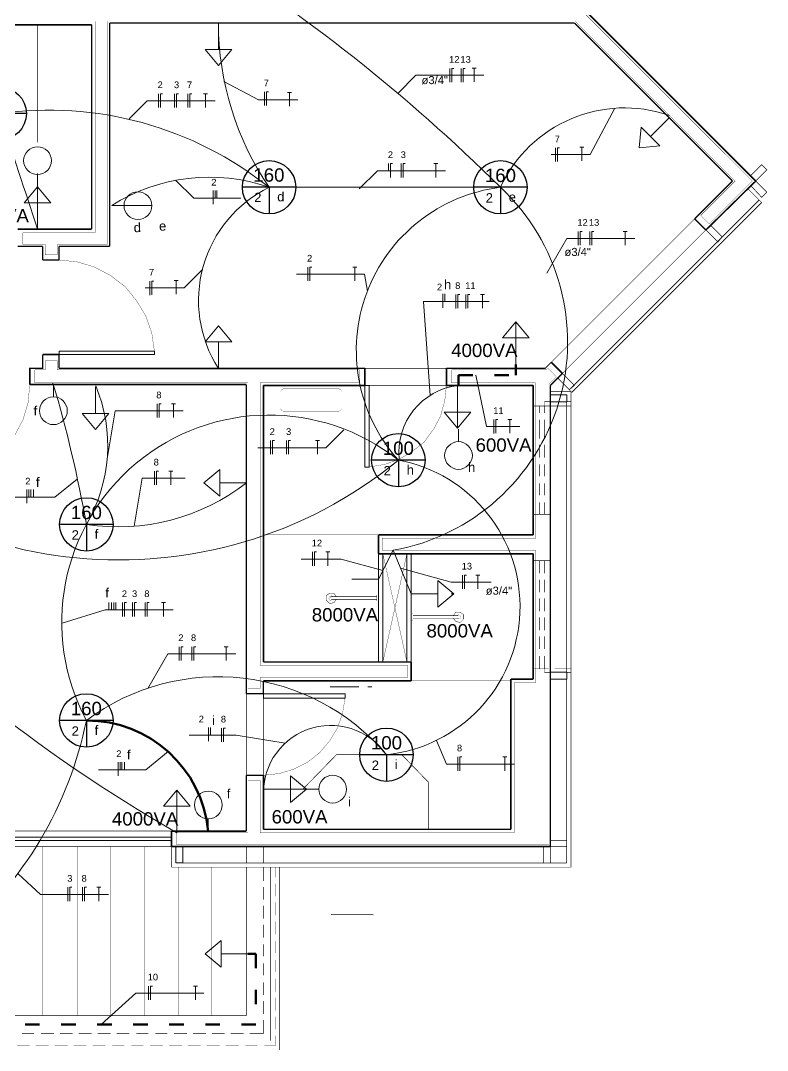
# Model space of a CAD drawing. Header units: millimetres. Extents: x 2082 to 2109.3, y 1288.2 to 1299.8.
# Drawn here: x 2091.31 to 2096.91, y 1288.21 to 1295.93 of the extents above; entities that cross this region are included whole.
import ezdxf

# ---------------------------------------------------------------- set-up
doc = ezdxf.new("R2010")
doc.units = ezdxf.units.MM
doc.header["$LTSCALE"] = 0.009
doc.linetypes.add('atContinuous2', pattern=[0])
doc.linetypes.add('Parede', pattern=[30, 12, -18])
doc.layers.get('0').update_dxf_attribs({"color": 255, "lineweight": 5})
for name, color, linetype, lineweight in [('Circuitos', 30, 'Continuous', 5), ('Dados', 2, 'Continuous', 30), ('Dutos_Parede', 130, 'Parede', 5), ('Dutos_Teto', 150, 'Continuous', 5), ('Iluminação', 3, 'Continuous', 30), ('Tomadas', 10, 'Continuous', 5)]:
    doc.layers.add(name, color=color, linetype=linetype, lineweight=lineweight)
doc.layers.add('Legenda', color=253, linetype='Continuous')
doc.styles.get("Standard").update_dxf_attribs({"font": 'Arial'})

msp = doc.modelspace()

# ---------------------------------------------------------------- linework, layer by layer
at = {"color": 0, "linetype": 'atContinuous2'}
for p, q in [((2091.600281, 1293.4563), (2091.600281, 1293.430546)), ((2091.600281, 1293.4563), (2092.314979, 1293.4563)), ((2091.600281, 1293.4563), (2091.600281, 1293.430546)), ((2091.600281, 1293.4563), (2092.314979, 1293.4563)), ((2092.314979, 1293.430546), (2091.600281, 1293.430546)), ((2092.314979, 1293.430546), (2091.600281, 1293.430546)), ((2092.314979, 1293.430546), (2092.314979, 1293.4563)), ((2092.314979, 1293.430546), (2092.314979, 1293.4563)), ((2093.892465, 1293.198752), (2093.892465, 1292.587073)), ((2093.892465, 1293.198752), (2093.924659, 1293.198752)), ((2093.924659, 1292.587073), (2093.924659, 1293.198752)), ((2095.283228, 1293.127926), (2095.283228, 1293.076416)), ((2095.283228, 1293.127926), (2095.405564, 1293.127926)), ((2095.405564, 1293.076416), (2095.405564, 1293.127926)), ((2095.405564, 1293.076416), (2095.283228, 1293.076416)), ((2093.924659, 1292.587073), (2093.892465, 1292.587073)), ((2095.283228, 1291.048219), (2095.283228, 1290.996709)), ((2095.283228, 1291.048219), (2095.405564, 1291.048219)), ((2095.405564, 1290.996709), (2095.405564, 1291.048219)), ((2095.405564, 1290.996709), (2095.283228, 1290.996709)), ((2093.132696, 1290.887251), (2093.132696, 1290.855058)), ((2093.132696, 1290.887251), (2093.744374, 1290.887251)), ((2093.132696, 1290.887251), (2093.132696, 1290.855058)), ((2093.132696, 1290.887251), (2093.744374, 1290.887251)), ((2093.744374, 1290.855058), (2093.132696, 1290.855058)), ((2093.744374, 1290.855058), (2093.132696, 1290.855058)), ((2093.744374, 1290.855058), (2093.744374, 1290.887251)), ((2093.744374, 1290.855058), (2093.744374, 1290.887251)), ((2092.475947, 1289.741159), (2092.475947, 1289.618823)), ((2092.475947, 1289.741159), (2092.527456, 1289.741159)), ((2092.527456, 1289.618823), (2092.527456, 1289.741159)), ((2092.527456, 1289.618823), (2092.475947, 1289.618823))]:
    msp.add_line(p, q, dxfattribs=at)
at = {"color": 28}
for p, q in [((2093.848077, 1290.939609), (2093.633661, 1290.939609)), ((2093.916134, 1290.938413), (2093.944798, 1290.938413)), ((2093.955527, 1289.230257), (2093.640124, 1289.231453))]:
    msp.add_line(p, q, dxfattribs=at)
at = {"color": 0, "flags": 128}
for points, const_width in [([(2096.822083, 1294.731167), (2095.308983, 1296.244266)], 0.011364), ([(2096.796328, 1294.731167), (2095.42488, 1296.102614)], 0.002273), ([(2090.550769, 1295.928769), (2091.870707, 1295.928769)], 0.002273), ([(2090.576524, 1295.903014), (2091.844952, 1295.903014)], 0.011364), ([(2091.439313, 1295.020909), (2091.439313, 1295.903014)], 0.004546), ([(2091.844952, 1295.903014), (2091.844952, 1294.370599)], 0.011364), ([(2091.844952, 1295.903014), (2091.844952, 1294.370599)], 0.011364), ([(2091.870707, 1295.928769), (2091.870707, 1294.344844)], 0.002273), ([(2091.960849, 1295.928769), (2091.960849, 1294.254702)], 0.002273), ([(2091.960849, 1295.928769), (2095.598726, 1295.928769)], 0.002273), ([(2091.980165, 1295.915891), (2091.980165, 1294.241824)], 0.011364), ([(2091.980165, 1295.915891), (2095.463513, 1295.915891)], 0.011364), ([(2096.648237, 1294.731167), (2095.463513, 1295.915891)], 0.011364), ([(2096.667553, 1294.731167), (2095.469951, 1295.928769)], 0.002273), ([(2096.822083, 1294.731167), (2096.905786, 1294.81487), (2096.867154, 1294.853503), (2096.78345, 1294.769799), (2096.822083, 1294.731167), (2096.905786, 1294.647464)], 0.005463), ([(2096.364933, 1294.447863), (2096.648237, 1294.731167)], 0.011364), ([(2096.410004, 1294.473618), (2096.667553, 1294.731167)], 0.002273), ([(2096.448637, 1294.36416), (2096.822083, 1294.731167)], 0.011364), ([(2096.474392, 1294.409231), (2096.796328, 1294.731167)], 0.002273), ([(2096.822083, 1294.731167), (2096.78345, 1294.698973), (2096.867154, 1294.608831), (2096.905786, 1294.647464)], 0.005029), ([(2096.764134, 1294.673219), (2096.867154, 1294.570199)], 0.004546), ([(2096.78345, 1294.698973), (2096.867154, 1294.608831)], 0.004546), ([(2091.439313, 1294.370599), (2091.439313, 1294.602393)], 0.004546), ([(2096.847837, 1294.589515), (2095.42488, 1293.166558)], 0.006819), ([(2096.867154, 1294.570199), (2095.444196, 1293.147242)], 0.006819), ([(2096.847837, 1294.589515), (2096.867154, 1294.570199)], 0.002732), ([(2096.364933, 1294.447863), (2095.289667, 1293.372597)], 0.004546), ([(2096.448637, 1294.36416), (2096.364933, 1294.447863)], 0.011364), ([(2096.474392, 1294.409231), (2096.410004, 1294.473618)], 0.002273), ([(2091.844952, 1294.370599), (2091.291222, 1294.370599)], 0.011364), ([(2091.870707, 1294.344844), (2091.329854, 1294.344844)], 0.002273), ([(2091.329854, 1294.344844), (2091.329854, 1294.254702)], 0.002273), ([(2096.448637, 1294.36416), (2095.373371, 1293.288894)], 0.004546), ([(2096.448637, 1294.36416), (2096.538779, 1294.274018), (2096.570972, 1294.31265), (2096.487269, 1294.396354), (2096.448637, 1294.36416)], 0.005029), ([(2091.497261, 1294.254702), (2091.329854, 1294.254702)], 0.002273), ([(2091.497261, 1294.254702), (2091.497261, 1294.177437)], 0.002273), ([(2091.960849, 1294.254702), (2091.587403, 1294.254702)], 0.002273), ([(2091.587403, 1294.254702), (2091.587403, 1294.177437)], 0.002273), ([(2091.477945, 1294.241824), (2091.291222, 1294.241824)], 0.011364), ([(2091.477945, 1294.241824), (2091.477945, 1294.138805)], 0.010302), ([(2091.497261, 1294.177437), (2091.587403, 1294.177437)], 0.002273), ([(2091.980165, 1294.241824), (2091.600281, 1294.241824)], 0.011364), ([(2091.600281, 1294.241824), (2091.600281, 1294.138805)], 0.010302), ([(2091.600281, 1294.241824), (2091.600281, 1294.138805)], 0.010302), ([(2091.477945, 1294.138805), (2091.600281, 1294.138805)], 0.011364), ([(2091.477945, 1294.138805), (2091.600281, 1294.138805)], 0.011364), ([(2092.314979, 1293.4563), (2092.295662, 1293.591514), (2092.250591, 1293.720288), (2092.179765, 1293.836185), (2092.096062, 1293.939204), (2091.986604, 1294.022908), (2091.864268, 1294.087295), (2091.735494, 1294.125927), (2091.600281, 1294.138805)], 0.002273), ([(2092.314979, 1293.4563), (2092.295662, 1293.591514), (2092.250591, 1293.720288), (2092.179765, 1293.836185), (2092.096062, 1293.939204), (2091.986604, 1294.022908), (2091.864268, 1294.087295), (2091.735494, 1294.125927), (2091.600281, 1294.138805)], 0.002273), ([(2091.381364, 1293.327526), (2091.477945, 1293.327526), (2091.477945, 1293.430546)], 0.009658), ([(2091.477945, 1293.430546), (2091.600281, 1293.430546)], 0.011364), ([(2091.477945, 1293.430546), (2091.600281, 1293.430546)], 0.011364), ([(2091.477945, 1293.430546), (2091.477945, 1293.327526)], 0.010302), ([(2091.600281, 1293.430546), (2091.600281, 1293.327526)], 0.010302), ([(2091.600281, 1293.430546), (2091.600281, 1293.327526)], 0.010302), ([(2091.381364, 1293.327526), (2091.381364, 1293.20519)], 0.011364), ([(2091.477945, 1293.327526), (2091.381364, 1293.327526)], 0.009658), ([(2091.477945, 1293.327526), (2091.381364, 1293.327526), (2091.381364, 1293.20519)], 0.009658), ([(2091.381364, 1293.327526), (2091.477945, 1293.327526)], 0.009658), ([(2091.497261, 1293.385475), (2091.497261, 1293.314649)], 0.002273), ([(2091.497261, 1293.385475), (2091.587403, 1293.385475)], 0.002273), ([(2091.587403, 1293.385475), (2091.587403, 1293.314649)], 0.002273), ([(2093.892465, 1293.327526), (2091.600281, 1293.327526)], 0.011364), ([(2093.892465, 1293.327526), (2093.892465, 1293.198752)], 0.011364), ([(2093.892465, 1293.327526), (2094.504143, 1293.327526)], 0.004546), ([(2093.892465, 1293.327526), (2094.504143, 1293.327526)], 0.004546), ([(2095.154454, 1293.198752), (2094.504143, 1293.198752), (2094.504143, 1293.327526)], 0.011364), ([(2095.244596, 1293.327526), (2094.504143, 1293.327526)], 0.011364), ([(2094.504143, 1293.327526), (2094.504143, 1293.198752)], 0.011364), ([(2095.244596, 1293.327526), (2094.504143, 1293.327526)], 0.011364), ([(2095.289667, 1293.372597), (2095.244596, 1293.327526)], 0.006374), ([(2095.263912, 1293.327526), (2095.251035, 1293.314649)], 0.001821), ([(2095.3283, 1293.263139), (2095.263912, 1293.327526)], 0.002273), ([(2095.373371, 1293.288894), (2095.289667, 1293.372597)], 0.011364), ([(2091.419996, 1293.314649), (2091.497261, 1293.314649)], 0.002273), ([(2091.419996, 1293.314649), (2091.419996, 1293.218068)], 0.002273), ([(2093.853833, 1293.314649), (2091.587403, 1293.314649)], 0.002273), ([(2093.853833, 1293.314649), (2093.853833, 1293.218068)], 0.002273), ([(2094.542776, 1293.314649), (2094.542776, 1293.218068)], 0.002273), ([(2095.251035, 1293.314649), (2094.542776, 1293.314649)], 0.002273), ([(2095.3283, 1293.263139), (2095.270351, 1293.20519)], 0.002273), ([(2095.373371, 1293.288894), (2095.283228, 1293.198752)], 0.011364), ([(2095.341177, 1293.250261), (2095.42488, 1293.166558), (2095.463513, 1293.198752), (2095.373371, 1293.288894), (2095.341177, 1293.250261)], 0.005029), ([(2090.69886, 1292.496931), (2090.834073, 1292.516247), (2090.962847, 1292.561318), (2091.078744, 1292.625706), (2091.181764, 1292.715848), (2091.265467, 1292.818867), (2091.329854, 1292.941203), (2091.368487, 1293.069977), (2091.381364, 1293.20519)], 0.002273), ([(2091.381364, 1293.20519), (2093.003922, 1293.20519)], 0.011364), ([(2091.419996, 1293.218068), (2093.016799, 1293.218068)], 0.002273), ([(2093.003922, 1293.20519), (2093.003922, 1290.887251)], 0.011364), ([(2093.016799, 1293.218068), (2093.016799, 1290.925883)], 0.002273), ([(2093.106941, 1293.218068), (2093.853833, 1293.218068)], 0.002273), ([(2093.106941, 1293.218068), (2093.106941, 1291.099729)], 0.002273), ([(2093.132696, 1293.198752), (2093.892465, 1293.198752)], 0.011364), ([(2093.132696, 1293.198752), (2093.132696, 1291.125484)], 0.011364), ([(2093.71862, 1293.153681), (2093.71862, 1293.024906), (2093.712181, 1293.012029), (2093.699303, 1293.00559), (2093.280787, 1293.00559), (2093.267909, 1293.012029), (2093.26147, 1293.024906), (2093.26147, 1293.153681), (2093.267909, 1293.166558), (2093.280787, 1293.172997), (2093.699303, 1293.172997), (2093.712181, 1293.166558), (2093.71862, 1293.153681)], 0.00144), ([(2094.504143, 1293.198752), (2093.892465, 1293.198752)], 0.004546), ([(2094.504143, 1293.198752), (2093.892465, 1293.198752)], 0.004546), ([(2093.924659, 1292.587073), (2094.040556, 1292.606389), (2094.150014, 1292.645022), (2094.246595, 1292.70297), (2094.336737, 1292.773796), (2094.407563, 1292.870377), (2094.459072, 1292.966958), (2094.491266, 1293.082855), (2094.504143, 1293.198752)], 0.002273), ([(2094.504143, 1293.198752), (2095.154454, 1293.198752)], 0.011364), ([(2094.542776, 1293.218068), (2095.17377, 1293.218068)], 0.002273), ([(2095.154454, 1292.078414), (2095.154454, 1293.198752)], 0.011364), ([(2095.154454, 1292.078414), (2095.154454, 1293.198752)], 0.011364), ([(2095.17377, 1292.052659), (2095.17377, 1293.218068)], 0.002273), ([(2095.270351, 1289.754036), (2095.270351, 1293.20519)], 0.002273), ([(2095.283228, 1289.741159), (2095.283228, 1293.198752)], 0.011364), ([(2095.283228, 1293.153681), (2095.437758, 1293.153681)], 0.004546), ([(2095.283228, 1293.127926), (2095.405564, 1293.127926)], 0.004546), ([(2095.405564, 1292.889693), (2095.405564, 1293.127926)], 0.004546), ([(2095.42488, 1293.166558), (2095.444196, 1293.147242)], 0.002732), ([(2095.437758, 1292.889693), (2095.437758, 1293.153681)], 0.004546), ([(2095.154454, 1293.044222), (2095.270351, 1293.044222)], 0.004546), ([(2095.199525, 1292.992713), (2095.199525, 1293.044222)], 0.004546), ([(2095.199525, 1292.992713), (2095.199525, 1293.044222)], 0.004546), ([(2095.238157, 1293.076416), (2095.315422, 1293.076416)], 0.004546), ([(2095.238157, 1292.992713), (2095.238157, 1293.044222)], 0.004546), ([(2095.238157, 1292.992713), (2095.238157, 1293.044222)], 0.004546), ([(2095.238157, 1293.044222), (2095.315422, 1293.044222)], 0.004546), ([(2095.238157, 1293.044222), (2095.238157, 1293.076416)], 0.003219), ([(2095.315422, 1293.044222), (2095.437758, 1293.044222)], 0.004546), ([(2095.360493, 1293.076416), (2095.437758, 1293.076416)], 0.004546), ([(2095.360493, 1293.044222), (2095.437758, 1293.044222)], 0.004546), ([(2095.199525, 1292.889693), (2095.199525, 1292.941203)], 0.004546), ([(2095.199525, 1292.889693), (2095.199525, 1292.941203)], 0.004546), ([(2095.238157, 1292.889693), (2095.238157, 1292.941203)], 0.004546), ([(2095.238157, 1292.889693), (2095.238157, 1292.941203)], 0.004546), ([(2095.199525, 1292.799551), (2095.199525, 1292.889693)], 0.004546), ([(2095.199525, 1292.799551), (2095.199525, 1292.889693)], 0.004546), ([(2095.238157, 1292.799551), (2095.238157, 1292.889693)], 0.004546), ([(2095.238157, 1292.799551), (2095.238157, 1292.889693)], 0.004546), ([(2095.405564, 1289.618823), (2095.405564, 1292.889693)], 0.004546), ([(2095.437758, 1289.58663), (2095.437758, 1292.889693)], 0.004546), ([(2095.199525, 1292.657899), (2095.199525, 1292.75448)], 0.004546), ([(2095.199525, 1292.657899), (2095.199525, 1292.75448)], 0.004546), ([(2095.238157, 1292.657899), (2095.238157, 1292.75448)], 0.004546), ([(2095.238157, 1292.657899), (2095.238157, 1292.75448)], 0.004546), ([(2095.199525, 1292.516247), (2095.199525, 1292.606389)], 0.004546), ([(2095.199525, 1292.516247), (2095.199525, 1292.606389)], 0.004546), ([(2095.238157, 1292.516247), (2095.238157, 1292.606389)], 0.004546), ([(2095.238157, 1292.516247), (2095.238157, 1292.606389)], 0.004546), ([(2095.199525, 1292.374595), (2095.199525, 1292.464738)], 0.004546), ([(2095.199525, 1292.374595), (2095.199525, 1292.464738)], 0.004546), ([(2095.238157, 1292.374595), (2095.238157, 1292.464738)], 0.004546), ([(2095.238157, 1292.374595), (2095.238157, 1292.464738)], 0.004546), ([(2095.199525, 1292.232944), (2095.199525, 1292.323086)], 0.004546), ([(2095.199525, 1292.232944), (2095.199525, 1292.323086)], 0.004546), ([(2095.238157, 1292.232944), (2095.238157, 1292.323086)], 0.004546), ([(2095.238157, 1292.232944), (2095.238157, 1292.323086)], 0.004546), ([(2095.283228, 1292.232944), (2095.154454, 1292.232944)], 0.004546), ([(2093.995484, 1292.078414), (2093.132696, 1292.078414)], 0.004546), ([(2093.995484, 1291.936763), (2093.995484, 1292.078414)], 0.011364), ([(2095.154454, 1292.078414), (2093.995484, 1292.078414)], 0.011364), ([(2094.021239, 1291.962517), (2094.021239, 1292.052659)], 0.002273), ([(2095.17377, 1292.052659), (2094.021239, 1292.052659)], 0.002273), ([(2095.154454, 1291.936763), (2093.995484, 1291.936763)], 0.011364), ([(2093.995484, 1291.125484), (2093.995484, 1291.936763)], 0.006819), ([(2093.995484, 1291.125484), (2093.995484, 1291.936763)], 0.006819), ([(2095.17377, 1291.962517), (2094.021239, 1291.962517)], 0.002273), ([(2094.027678, 1291.125484), (2094.027678, 1291.936763)], 0.006819), ([(2094.027678, 1291.125484), (2094.027678, 1291.936763)], 0.006819), ([(2094.027678, 1291.125484), (2094.207962, 1291.936763)], 0.002273), ([(2094.027678, 1291.936763), (2094.207962, 1291.125484)], 0.002273), ([(2094.027678, 1291.125484), (2094.207962, 1291.936763)], 0.002273), ([(2094.027678, 1291.936763), (2094.207962, 1291.125484)], 0.002273), ([(2094.207962, 1291.125484), (2094.207962, 1291.936763)], 0.006819), ([(2094.207962, 1291.125484), (2094.207962, 1291.936763)], 0.006819), ([(2094.240156, 1291.125484), (2094.240156, 1291.936763)], 0.006819), ([(2094.240156, 1291.125484), (2094.240156, 1291.936763)], 0.006819), ([(2095.154454, 1290.996709), (2095.154454, 1291.936763)], 0.011364), ([(2095.17377, 1290.970955), (2095.17377, 1291.962517)], 0.002273), ([(2095.283228, 1291.885253), (2095.154454, 1291.885253)], 0.004546), ([(2095.199525, 1291.885253), (2095.199525, 1291.788672)], 0.004546), ([(2095.199525, 1291.885253), (2095.199525, 1291.788672)], 0.004546), ([(2095.238157, 1291.885253), (2095.238157, 1291.788672)], 0.004546), ([(2095.238157, 1291.885253), (2095.238157, 1291.788672)], 0.004546), ([(2095.199525, 1291.743601), (2095.199525, 1291.64702)], 0.004546), ([(2095.199525, 1291.743601), (2095.199525, 1291.64702)], 0.004546), ([(2095.238157, 1291.743601), (2095.238157, 1291.64702)], 0.004546), ([(2095.238157, 1291.743601), (2095.238157, 1291.64702)], 0.004546), ([(2093.679987, 1291.614827), (2093.660671, 1291.640581), (2093.628477, 1291.640581), (2093.602723, 1291.621265), (2093.602723, 1291.589072), (2093.628477, 1291.563317), (2093.660671, 1291.569755), (2093.679987, 1291.59551)], 0.003219), ([(2093.989046, 1291.634143), (2093.995484, 1291.634143), (2093.995484, 1291.576194), (2093.989046, 1291.576194), (2093.982607, 1291.582633), (2093.982607, 1291.627704), (2093.989046, 1291.634143)], 0.000644), ([(2093.654232, 1291.614827), (2093.641355, 1291.621265), (2093.628477, 1291.614827), (2093.622039, 1291.601949), (2093.628477, 1291.589072), (2093.641355, 1291.589072), (2093.654232, 1291.59551)], 0.001288), ([(2093.641355, 1291.614827), (2093.634916, 1291.608388), (2093.628477, 1291.601949), (2093.634916, 1291.59551), (2093.641355, 1291.59551)], 0.000644), ([(2093.641355, 1291.614827), (2093.982607, 1291.614827)], 0.004546), ([(2093.982607, 1291.59551), (2093.641355, 1291.59551)], 0.004546), ([(2095.199525, 1291.601949), (2095.199525, 1291.505368)], 0.004546), ([(2095.199525, 1291.601949), (2095.199525, 1291.505368)], 0.004546), ([(2095.238157, 1291.601949), (2095.238157, 1291.505368)], 0.004546), ([(2095.238157, 1291.601949), (2095.238157, 1291.505368)], 0.004546), ([(2094.240156, 1291.434542), (2094.240156, 1291.492491), (2094.253033, 1291.486052), (2094.253033, 1291.440981), (2094.240156, 1291.434542)], 0.00144), ([(2094.253033, 1291.473175), (2094.594285, 1291.473175)], 0.004546), ([(2094.555653, 1291.453859), (2094.574969, 1291.428104), (2094.607163, 1291.421665), (2094.632918, 1291.44742), (2094.632918, 1291.479613), (2094.607163, 1291.49893), (2094.574969, 1291.49893), (2094.555653, 1291.473175)], 0.003219), ([(2094.581408, 1291.453859), (2094.594285, 1291.44742), (2094.607163, 1291.44742), (2094.613602, 1291.460297), (2094.607163, 1291.473175), (2094.594285, 1291.479613), (2094.581408, 1291.473175)], 0.001288), ([(2094.594285, 1291.453859), (2094.600724, 1291.453859), (2094.607163, 1291.460297), (2094.600724, 1291.466736), (2094.594285, 1291.473175)], 0.000644), ([(2094.594285, 1291.453859), (2094.253033, 1291.453859)], 0.004546), ([(2095.199525, 1291.460297), (2095.199525, 1291.363716)], 0.004546), ([(2095.199525, 1291.460297), (2095.199525, 1291.363716)], 0.004546), ([(2095.238157, 1291.460297), (2095.238157, 1291.363716)], 0.004546), ([(2095.238157, 1291.460297), (2095.238157, 1291.363716)], 0.004546), ([(2095.199525, 1291.318645), (2095.199525, 1291.222065)], 0.004546), ([(2095.199525, 1291.318645), (2095.199525, 1291.222065)], 0.004546), ([(2095.238157, 1291.318645), (2095.238157, 1291.222065)], 0.004546), ([(2095.238157, 1291.318645), (2095.238157, 1291.222065)], 0.004546), ([(2095.199525, 1291.170555), (2095.199525, 1291.073974)], 0.004546), ([(2095.199525, 1291.170555), (2095.199525, 1291.073974)], 0.004546), ([(2095.238157, 1291.170555), (2095.238157, 1291.073974)], 0.004546), ([(2095.238157, 1291.170555), (2095.238157, 1291.073974)], 0.004546), ([(2094.214401, 1291.099729), (2093.106941, 1291.099729)], 0.002273), ([(2094.240156, 1291.125484), (2093.132696, 1291.125484)], 0.011364), ([(2094.214401, 1291.009587), (2094.214401, 1291.099729)], 0.002273), ([(2094.240156, 1290.983832), (2094.240156, 1291.125484)], 0.011364), ([(2094.240156, 1290.983832), (2094.240156, 1291.125484)], 0.011364), ([(2094.214401, 1291.009587), (2093.106941, 1291.009587)], 0.002273), ([(2093.106941, 1291.009587), (2093.106941, 1290.925883)], 0.002273), ([(2095.154454, 1291.073974), (2095.270351, 1291.073974)], 0.004546), ([(2095.154454, 1291.073974), (2095.270351, 1291.073974)], 0.004546), ([(2095.238157, 1291.048219), (2095.315422, 1291.048219)], 0.004546), ([(2095.238157, 1291.073974), (2095.238157, 1291.048219)], 0.002575), ([(2095.315422, 1291.073974), (2095.437758, 1291.073974)], 0.004546), ([(2095.315422, 1291.073974), (2095.437758, 1291.073974)], 0.004546), ([(2095.360493, 1291.048219), (2095.437758, 1291.048219)], 0.004546), ([(2094.240156, 1290.983832), (2093.132696, 1290.983832)], 0.011364), ([(2093.132696, 1290.983832), (2093.132696, 1290.887251)], 0.009658), ([(2093.132696, 1290.983832), (2093.132696, 1290.887251)], 0.009658), ([(2094.240156, 1290.983832), (2094.987047, 1290.983832)], 0.004546), ([(2094.987047, 1289.869933), (2094.987047, 1290.996709)], 0.011364), ([(2094.987047, 1290.996709), (2095.154454, 1290.996709)], 0.011364), ([(2095.012802, 1289.844179), (2095.012802, 1290.970955)], 0.002273), ([(2095.012802, 1290.970955), (2095.17377, 1290.970955)], 0.002273), ([(2093.132696, 1290.887251), (2093.003922, 1290.887251)], 0.011364), ([(2093.132696, 1290.887251), (2093.003922, 1290.887251)], 0.011364), ([(2093.003922, 1290.887251), (2093.003922, 1290.275573)], 0.004546), ([(2093.003922, 1290.887251), (2093.003922, 1290.275573)], 0.004546), ([(2093.106941, 1290.925883), (2093.016799, 1290.925883)], 0.002273), ([(2093.132696, 1290.275573), (2093.132696, 1290.887251)], 0.004546), ([(2093.132696, 1290.275573), (2093.132696, 1290.887251)], 0.004546), ([(2093.744374, 1290.855058), (2093.725058, 1290.739161), (2093.686426, 1290.629702), (2093.628477, 1290.533122), (2093.551213, 1290.442979), (2093.461071, 1290.372154), (2093.358051, 1290.320644), (2093.248593, 1290.28845), (2093.132696, 1290.275573)], 0.002273), ([(2093.744374, 1290.855058), (2093.725058, 1290.739161), (2093.686426, 1290.629702), (2093.628477, 1290.533122), (2093.551213, 1290.442979), (2093.461071, 1290.372154), (2093.358051, 1290.320644), (2093.248593, 1290.28845), (2093.132696, 1290.275573)], 0.002273), ([(2093.679987, 1290.430102), (2093.428877, 1290.172553), (2093.132696, 1290.172553)], 0.004546), ([(2094.16933, 1290.430102), (2093.679987, 1290.430102)], 0.004546), ([(2094.16933, 1290.430102), (2094.36893, 1290.224063)], 0.004546), ([(2093.003922, 1290.275573), (2093.003922, 1289.857056)], 0.011364), ([(2093.132696, 1290.275573), (2093.003922, 1290.275573)], 0.011364), ([(2093.003922, 1290.275573), (2093.003922, 1289.857056)], 0.011364), ([(2093.132696, 1290.275573), (2093.003922, 1290.275573)], 0.011364), ([(2093.016799, 1290.23694), (2093.016799, 1289.844179)], 0.002273), ([(2093.106941, 1290.23694), (2093.016799, 1290.23694)], 0.002273), ([(2093.106941, 1290.23694), (2093.106941, 1289.844179)], 0.002273), ([(2093.132696, 1290.275573), (2093.132696, 1289.869933)], 0.011364), ([(2093.132696, 1290.275573), (2093.132696, 1289.869933)], 0.011364), ([(2094.36893, 1290.224063), (2094.36893, 1289.869933)], 0.004546), ([(2091.226835, 1289.857056), (2092.443753, 1289.857056)], 0.004546), ([(2093.003922, 1289.857056), (2092.443753, 1289.857056)], 0.011364), ([(2092.443753, 1289.857056), (2092.443753, 1289.741159)], 0.011364), ([(2094.987047, 1289.869933), (2093.132696, 1289.869933)], 0.011364), ([(2091.226835, 1289.811985), (2092.443753, 1289.811985)], 0.006819), ([(2091.226835, 1289.78623), (2092.443753, 1289.78623)], 0.006819), ([(2092.443753, 1289.78623), (2092.443753, 1289.58663)], 0.004546), ([(2093.016799, 1289.844179), (2092.482385, 1289.844179)], 0.002273), ([(2092.482385, 1289.844179), (2092.482385, 1289.754036)], 0.002273), ([(2095.012802, 1289.844179), (2093.106941, 1289.844179)], 0.002273), ([(2095.283228, 1289.741159), (2095.405564, 1289.741159), (2095.405564, 1289.78623), (2095.283228, 1289.78623), (2095.283228, 1289.618823)], 0.004507), ([(2091.226835, 1289.741159), (2092.443753, 1289.741159)], 0.004546), ([(2091.477945, 1288.472731), (2091.477945, 1289.741159)], 0.002273), ([(2091.735494, 1288.472731), (2091.735494, 1289.741159)], 0.002273), ([(2091.986604, 1288.472731), (2091.986604, 1289.741159)], 0.002273), ([(2092.244153, 1288.472731), (2092.244153, 1289.741159)], 0.002273), ([(2095.283228, 1289.741159), (2092.443753, 1289.741159)], 0.011364), ([(2092.475947, 1289.741159), (2092.475947, 1289.618823)], 0.004546), ([(2095.270351, 1289.754036), (2092.482385, 1289.754036)], 0.002273), ([(2093.003922, 1289.741159), (2093.003922, 1289.618823)], 0.004546), ([(2093.132696, 1289.741159), (2093.132696, 1289.618823)], 0.004546), ([(2095.283228, 1289.741159), (2095.231719, 1289.741159), (2095.231719, 1289.618823), (2095.283228, 1289.618823)], 0.005151), ([(2095.405564, 1289.618823), (2092.475947, 1289.618823)], 0.004546), ([(2095.437758, 1289.58663), (2092.443753, 1289.58663)], 0.004546), ([(2092.495263, 1288.472731), (2092.495263, 1289.58663)], 0.002273), ([(2092.746373, 1288.472731), (2092.746373, 1289.58663)], 0.002273), ([(2093.003922, 1289.58663), (2093.003922, 1288.472731)], 0.004546), ([(2093.132696, 1289.58663), (2093.132696, 1289.48361)], 0.004546), ([(2093.184206, 1289.58663), (2093.184206, 1288.286008)], 0.004546), ([(2093.222838, 1289.58663), (2093.222838, 1289.509365)], 0.004546), ([(2093.255032, 1289.58663), (2093.255032, 1288.215182)], 0.004546), ([(2093.222838, 1289.464294), (2093.222838, 1289.367713)], 0.004546), ([(2093.132696, 1289.438539), (2093.132696, 1289.341958)], 0.004546), ([(2093.222838, 1289.322642), (2093.222838, 1289.226061)], 0.004546), ([(2093.132696, 1289.296887), (2093.132696, 1289.200307)], 0.004546), ([(2093.132696, 1289.155235), (2093.132696, 1289.058655)], 0.004546), ([(2093.222838, 1289.18099), (2093.222838, 1289.08441)], 0.004546), ([(2093.132696, 1289.007145), (2093.132696, 1288.917003)], 0.004546), ([(2093.222838, 1289.0329), (2093.222838, 1288.942758)], 0.004546), ([(2093.132696, 1288.865493), (2093.132696, 1288.775351)], 0.004546), ([(2093.222838, 1288.891248), (2093.222838, 1288.801106)], 0.004546), ([(2093.132696, 1288.723841), (2093.132696, 1288.62726)], 0.004546), ([(2093.222838, 1288.749596), (2093.222838, 1288.653015)], 0.004546), ([(2093.132696, 1288.582189), (2093.132696, 1288.485609)], 0.004546), ([(2093.222838, 1288.607944), (2093.222838, 1288.511363)], 0.004546), ([(2087.762804, 1288.472731), (2093.003922, 1288.472731)], 0.004546), ([(2093.222838, 1288.466292), (2093.222838, 1288.369712)], 0.004546), ([(2093.132696, 1288.440538), (2093.132696, 1288.337518)], 0.004546), ([(2091.323416, 1288.337518), (2091.413558, 1288.337518)], 0.004546), ([(2091.465068, 1288.337518), (2091.561648, 1288.337518)], 0.004546), ([(2091.606719, 1288.337518), (2091.7033, 1288.337518)], 0.004546), ([(2091.748371, 1288.337518), (2091.844952, 1288.337518)], 0.004546), ([(2091.890023, 1288.337518), (2091.986604, 1288.337518)], 0.004546), ([(2092.031675, 1288.337518), (2092.128256, 1288.337518)], 0.004546), ([(2092.179765, 1288.337518), (2092.269908, 1288.337518)], 0.004546), ([(2092.321417, 1288.337518), (2092.411559, 1288.337518)], 0.004546), ([(2092.463069, 1288.337518), (2092.55965, 1288.337518)], 0.004546), ([(2092.604721, 1288.337518), (2092.701302, 1288.337518)], 0.004546), ([(2092.746373, 1288.337518), (2092.842954, 1288.337518)], 0.004546), ([(2092.888025, 1288.337518), (2092.984605, 1288.337518)], 0.004546), ([(2093.029676, 1288.337518), (2093.132696, 1288.337518)], 0.004546), ([(2093.222838, 1288.324641), (2093.222838, 1288.247376)], 0.004546), ([(2091.284783, 1288.247376), (2091.381364, 1288.247376)], 0.004546), ([(2091.426435, 1288.247376), (2091.523016, 1288.247376)], 0.004546), ([(2091.568087, 1288.247376), (2091.664668, 1288.247376)], 0.004546), ([(2091.709739, 1288.247376), (2091.80632, 1288.247376)], 0.004546), ([(2091.851391, 1288.247376), (2091.947972, 1288.247376)], 0.004546), ([(2091.999481, 1288.247376), (2092.089623, 1288.247376)], 0.004546), ([(2092.141133, 1288.247376), (2092.231275, 1288.247376)], 0.004546), ([(2092.282785, 1288.247376), (2092.379366, 1288.247376)], 0.004546), ([(2092.424437, 1288.247376), (2092.521018, 1288.247376)], 0.004546), ([(2092.566089, 1288.247376), (2092.662669, 1288.247376)], 0.004546), ([(2092.70774, 1288.247376), (2092.804321, 1288.247376)], 0.004546), ([(2092.849392, 1288.247376), (2092.945973, 1288.247376)], 0.004546), ([(2092.997483, 1288.247376), (2093.087625, 1288.247376)], 0.004546), ([(2093.139135, 1288.247376), (2093.222838, 1288.247376)], 0.004546)]:
    msp.add_lwpolyline(points, dxfattribs=dict(at, const_width=const_width))
at = {"layer": 'Circuitos', "linetype": 'Continuous'}
for p, q in [((2094.529678, 1295.576301), (2094.529678, 1295.472876)), ((2094.544678, 1295.576301), (2094.544678, 1295.523105)), ((2094.544678, 1295.576301), (2094.559678, 1295.576301)), ((2094.614678, 1295.576301), (2094.614678, 1295.472876)), ((2094.629678, 1295.576301), (2094.629678, 1295.523105)), ((2094.629678, 1295.576301), (2094.644678, 1295.576301)), ((2094.697342, 1295.577555), (2094.727342, 1295.577555)), ((2094.712342, 1295.577555), (2094.712342, 1295.524359)), ((2094.139678, 1295.388567), (2094.275539, 1295.524359)), ((2094.275539, 1295.524359), (2094.785489, 1295.524359)), ((2094.544678, 1295.523105), (2094.544678, 1295.473105)), ((2094.629678, 1295.523105), (2094.629678, 1295.473105)), ((2094.712342, 1295.524359), (2094.712342, 1295.474359)), ((2092.835142, 1295.476855), (2093.096538, 1295.341063)), ((2092.125142, 1295.196855), (2092.261003, 1295.332647)), ((2092.261003, 1295.332647), (2092.770953, 1295.332647)), ((2092.344866, 1295.385843), (2092.344866, 1295.282418)), ((2092.359866, 1295.385843), (2092.359866, 1295.332647)), ((2092.359866, 1295.385843), (2092.374866, 1295.385843)), ((2092.359866, 1295.332647), (2092.359866, 1295.282647)), ((2092.465909, 1295.385843), (2092.465909, 1295.282418)), ((2092.480909, 1295.385843), (2092.480909, 1295.332647)), ((2092.480909, 1295.385843), (2092.495909, 1295.385843)), ((2092.480909, 1295.332647), (2092.480909, 1295.282647)), ((2092.565142, 1295.385843), (2092.565142, 1295.282418)), ((2092.580142, 1295.385843), (2092.580142, 1295.332647)), ((2092.580142, 1295.385843), (2092.595142, 1295.385843)), ((2092.580142, 1295.332647), (2092.580142, 1295.282647)), ((2092.682806, 1295.385843), (2092.712806, 1295.385843)), ((2092.697806, 1295.385843), (2092.697806, 1295.332647)), ((2092.697806, 1295.332647), (2092.697806, 1295.282647)), ((2093.38928, 1295.341063), (2093.096538, 1295.341063)), ((2093.140142, 1295.400051), (2093.140142, 1295.296626)), ((2093.155142, 1295.400051), (2093.155142, 1295.346855)), ((2093.155142, 1295.400051), (2093.170142, 1295.400051)), ((2093.155142, 1295.346855), (2093.155142, 1295.296855)), ((2093.312806, 1295.395843), (2093.342806, 1295.395843)), ((2093.327806, 1295.395843), (2093.327806, 1295.342647)), ((2093.327806, 1295.342647), (2093.327806, 1295.292647)), ((2095.766568, 1295.277058), (2095.580706, 1294.931266)), ((2095.321568, 1294.980254), (2095.321568, 1294.876828)), ((2095.336568, 1294.980254), (2095.336568, 1294.927058)), ((2095.336568, 1294.980254), (2095.351568, 1294.980254)), ((2095.504232, 1294.986046), (2095.534232, 1294.986046)), ((2095.519232, 1294.986046), (2095.519232, 1294.93285)), ((2095.580706, 1294.931266), (2095.287964, 1294.931266)), ((2095.336568, 1294.927058), (2095.336568, 1294.877058)), ((2095.519232, 1294.93285), (2095.519232, 1294.88285)), ((2093.850945, 1294.67266), (2093.986807, 1294.808452)), ((2093.986807, 1294.808452), (2094.496756, 1294.808452)), ((2094.070669, 1294.861648), (2094.070669, 1294.809936)), ((2094.085669, 1294.861648), (2094.085669, 1294.808452)), ((2094.085669, 1294.861648), (2094.100669, 1294.861648)), ((2094.085669, 1294.808452), (2094.085669, 1294.758452)), ((2094.165142, 1294.861648), (2094.165142, 1294.758223)), ((2094.180142, 1294.861648), (2094.180142, 1294.808452)), ((2094.180142, 1294.861648), (2094.195142, 1294.861648)), ((2094.180142, 1294.808452), (2094.180142, 1294.758452)), ((2094.408609, 1294.861648), (2094.438609, 1294.861648)), ((2094.423609, 1294.861648), (2094.423609, 1294.808452)), ((2094.423609, 1294.808452), (2094.423609, 1294.758452)), ((2092.473833, 1294.738163), (2092.609694, 1294.602371)), ((2092.754912, 1294.660038), (2092.754912, 1294.556612)), ((2092.769912, 1294.660038), (2092.769912, 1294.606841)), ((2092.783833, 1294.660038), (2092.783833, 1294.606841)), ((2092.609694, 1294.602371), (2092.963833, 1294.602371)), ((2095.490909, 1294.353786), (2095.490909, 1294.250361)), ((2095.505909, 1294.353786), (2095.505909, 1294.30059)), ((2095.505909, 1294.353786), (2095.520909, 1294.353786)), ((2095.577716, 1294.353786), (2095.577716, 1294.250361)), ((2095.592716, 1294.353786), (2095.592716, 1294.30059)), ((2095.592716, 1294.353786), (2095.607716, 1294.353786)), ((2095.82885, 1294.353786), (2095.85885, 1294.353786)), ((2095.84385, 1294.353786), (2095.84385, 1294.30059)), ((2095.255909, 1294.04059), (2095.407047, 1294.30059)), ((2095.407047, 1294.30059), (2095.916996, 1294.30059)), ((2095.505909, 1294.30059), (2095.505909, 1294.25059)), ((2095.592716, 1294.30059), (2095.592716, 1294.25059)), ((2095.84385, 1294.30059), (2095.84385, 1294.25059)), ((2092.675142, 1294.066855), (2092.53928, 1293.931063)), ((2093.381004, 1294.032646), (2093.890953, 1294.032646)), ((2093.464866, 1294.085842), (2093.464866, 1293.982417)), ((2093.479866, 1294.085842), (2093.479866, 1294.032646)), ((2093.479866, 1294.085842), (2093.494866, 1294.085842)), ((2093.479866, 1294.032646), (2093.479866, 1293.982646)), ((2093.802806, 1294.085842), (2093.832806, 1294.085842)), ((2093.817806, 1294.085842), (2093.817806, 1294.032646)), ((2093.817806, 1294.032646), (2093.817806, 1293.982646)), ((2093.91181, 1293.906523), (2093.890953, 1294.032646)), ((2092.280142, 1293.980051), (2092.280142, 1293.876626)), ((2092.295142, 1293.980051), (2092.295142, 1293.926855)), ((2092.295142, 1293.980051), (2092.310142, 1293.980051)), ((2092.462806, 1293.985843), (2092.492806, 1293.985843)), ((2092.477806, 1293.985843), (2092.477806, 1293.932647)), ((2092.53928, 1293.931063), (2092.246538, 1293.931063)), ((2092.295142, 1293.926855), (2092.295142, 1293.876855)), ((2092.477806, 1293.932647), (2092.477806, 1293.882647)), ((2094.476221, 1293.884521), (2094.476221, 1293.781096)), ((2094.491221, 1293.884521), (2094.491221, 1293.831325)), ((2094.575142, 1293.880051), (2094.575142, 1293.776626)), ((2094.590142, 1293.880051), (2094.590142, 1293.826855)), ((2094.590142, 1293.880051), (2094.605142, 1293.880051)), ((2094.650142, 1293.880051), (2094.650142, 1293.776626)), ((2094.665142, 1293.880051), (2094.665142, 1293.826855)), ((2094.665142, 1293.880051), (2094.680142, 1293.880051)), ((2094.760142, 1293.880051), (2094.790142, 1293.880051)), ((2094.775142, 1293.880051), (2094.775142, 1293.826855)), ((2094.331003, 1293.826855), (2094.381897, 1293.123934)), ((2094.331003, 1293.826855), (2094.825142, 1293.826855)), ((2094.590142, 1293.826855), (2094.590142, 1293.776855)), ((2094.665142, 1293.826855), (2094.665142, 1293.776855)), ((2094.775142, 1293.826855), (2094.775142, 1293.776855)), ((2094.725142, 1293.276855), (2094.805142, 1292.889693)), ((2092.335184, 1293.060598), (2092.335184, 1292.957173)), ((2092.350184, 1293.060598), (2092.350184, 1293.007402)), ((2092.350184, 1293.060598), (2092.365184, 1293.060598)), ((2092.442848, 1293.060598), (2092.472848, 1293.060598)), ((2092.457848, 1293.060598), (2092.457848, 1293.007402)), ((2091.961539, 1292.647164), (2092.021045, 1293.007402)), ((2092.021045, 1293.007402), (2092.530995, 1293.007402)), ((2092.350184, 1293.007402), (2092.350184, 1292.957402)), ((2092.457848, 1293.007402), (2092.457848, 1292.957402)), ((2094.860142, 1292.942889), (2094.860142, 1292.839464)), ((2094.875142, 1292.942889), (2094.875142, 1292.889693)), ((2094.875142, 1292.942889), (2094.890142, 1292.942889)), ((2094.96428, 1292.944143), (2094.99428, 1292.944143)), ((2094.97928, 1292.944143), (2094.97928, 1292.890947)), ((2093.735142, 1292.866855), (2093.59928, 1292.731063)), ((2094.805142, 1292.889693), (2095.055142, 1292.889693)), ((2094.875142, 1292.889693), (2094.875142, 1292.839693)), ((2094.97928, 1292.890947), (2094.97928, 1292.840947)), ((2093.184866, 1292.785843), (2093.184866, 1292.682418)), ((2093.199866, 1292.785843), (2093.199866, 1292.732647)), ((2093.199866, 1292.785843), (2093.214866, 1292.785843)), ((2093.305909, 1292.785843), (2093.305909, 1292.682418)), ((2093.320909, 1292.785843), (2093.320909, 1292.732647)), ((2093.320909, 1292.785843), (2093.335909, 1292.785843)), ((2093.522806, 1292.785843), (2093.552806, 1292.785843)), ((2093.537806, 1292.785843), (2093.537806, 1292.732647)), ((2093.59928, 1292.731063), (2093.089331, 1292.731063)), ((2093.199866, 1292.732647), (2093.199866, 1292.682647)), ((2093.320909, 1292.732647), (2093.320909, 1292.682647)), ((2093.537806, 1292.732647), (2093.537806, 1292.682647)), ((2092.315142, 1292.556619), (2092.315142, 1292.453193)), ((2092.330142, 1292.556619), (2092.330142, 1292.503422)), ((2092.330142, 1292.556619), (2092.345142, 1292.556619)), ((2092.422806, 1292.556619), (2092.452806, 1292.556619)), ((2092.437806, 1292.556619), (2092.437806, 1292.503422)), ((2091.56928, 1292.361063), (2091.735142, 1292.496855)), ((2092.164651, 1292.143185), (2092.224157, 1292.503422)), ((2092.224157, 1292.503422), (2092.545142, 1292.503422)), ((2092.330142, 1292.503422), (2092.330142, 1292.453422)), ((2092.437806, 1292.503422), (2092.437806, 1292.453422)), ((2091.360359, 1292.418729), (2091.360359, 1292.315304)), ((2091.375359, 1292.418729), (2091.375359, 1292.365533)), ((2091.38928, 1292.418729), (2091.38928, 1292.365533)), ((2091.408804, 1292.418729), (2091.408804, 1292.365533)), ((2091.215142, 1292.361063), (2091.56928, 1292.361063)), ((2093.500142, 1291.950051), (2093.500142, 1291.846626)), ((2093.515142, 1291.950051), (2093.515142, 1291.896855)), ((2093.515142, 1291.950051), (2093.530142, 1291.950051)), ((2093.600142, 1291.950051), (2093.630142, 1291.950051)), ((2093.615142, 1291.950051), (2093.615142, 1291.896855)), ((2093.416279, 1291.896855), (2093.715142, 1291.896855)), ((2093.515142, 1291.896855), (2093.515142, 1291.846855)), ((2093.615142, 1291.896855), (2093.615142, 1291.846855)), ((2094.027678, 1291.81017), (2093.715142, 1291.896855)), ((2094.160469, 1291.829064), (2094.540156, 1291.723539)), ((2094.540156, 1291.723539), (2094.839018, 1291.723539)), ((2094.624018, 1291.776735), (2094.624018, 1291.67331)), ((2094.639018, 1291.776735), (2094.639018, 1291.723539)), ((2094.639018, 1291.776735), (2094.654018, 1291.776735)), ((2094.639018, 1291.723539), (2094.639018, 1291.673539)), ((2094.724018, 1291.776735), (2094.754018, 1291.776735)), ((2094.739018, 1291.776735), (2094.739018, 1291.723539)), ((2094.739018, 1291.723539), (2094.739018, 1291.673539)), ((2091.974177, 1291.570051), (2091.974177, 1291.518338)), ((2091.994113, 1291.570051), (2091.994113, 1291.518338)), ((2092.010142, 1291.570051), (2092.010142, 1291.518338)), ((2092.02544, 1291.570051), (2092.02544, 1291.518338)), ((2092.077209, 1291.570051), (2092.077209, 1291.466626)), ((2092.092209, 1291.570051), (2092.092209, 1291.516855)), ((2092.092209, 1291.570051), (2092.107209, 1291.570051)), ((2092.151185, 1291.570051), (2092.151185, 1291.466626)), ((2092.166185, 1291.570051), (2092.166185, 1291.516855)), ((2092.166185, 1291.570051), (2092.181185, 1291.570051)), ((2092.245142, 1291.570051), (2092.245142, 1291.466626)), ((2092.260142, 1291.570051), (2092.260142, 1291.516855)), ((2092.260142, 1291.570051), (2092.275142, 1291.570051)), ((2092.368082, 1291.570051), (2092.398082, 1291.570051)), ((2092.383082, 1291.570051), (2092.383082, 1291.516855)), ((2091.625142, 1291.416855), (2091.94628, 1291.516855)), ((2091.94628, 1291.516855), (2092.456229, 1291.516855)), ((2092.092209, 1291.516855), (2092.092209, 1291.466855)), ((2092.166185, 1291.516855), (2092.166185, 1291.466855)), ((2092.260142, 1291.516855), (2092.260142, 1291.466855)), ((2092.383082, 1291.516855), (2092.383082, 1291.466855)), ((2092.500142, 1291.240051), (2092.500142, 1291.136626)), ((2092.515142, 1291.240051), (2092.515142, 1291.186855)), ((2092.515142, 1291.240051), (2092.530142, 1291.240051)), ((2092.595142, 1291.240051), (2092.595142, 1291.136626)), ((2092.610142, 1291.240051), (2092.610142, 1291.186855)), ((2092.610142, 1291.240051), (2092.625142, 1291.240051)), ((2092.838082, 1291.240051), (2092.868082, 1291.240051)), ((2092.853082, 1291.240051), (2092.853082, 1291.186855)), ((2092.265142, 1290.926855), (2092.41628, 1291.186855)), ((2092.41628, 1291.186855), (2092.926229, 1291.186855)), ((2092.515142, 1291.186855), (2092.515142, 1291.136855)), ((2092.610142, 1291.186855), (2092.610142, 1291.136855)), ((2092.853082, 1291.186855), (2092.853082, 1291.136855)), ((2092.720359, 1290.634521), (2092.720359, 1290.531096)), ((2092.735359, 1290.634521), (2092.735359, 1290.581325)), ((2092.81928, 1290.630051), (2092.81928, 1290.526626)), ((2092.83428, 1290.630051), (2092.83428, 1290.576855)), ((2092.83428, 1290.630051), (2092.84928, 1290.630051)), ((2092.575142, 1290.576855), (2092.92928, 1290.576855)), ((2092.83428, 1290.576855), (2092.83428, 1290.526855)), ((2092.92928, 1290.576855), (2093.295142, 1290.516855)), ((2094.428809, 1290.537311), (2094.504792, 1290.359855)), ((2092.251413, 1290.317245), (2092.417274, 1290.453037)), ((2094.588654, 1290.413051), (2094.588654, 1290.309626)), ((2094.603654, 1290.413051), (2094.603654, 1290.359855)), ((2094.603654, 1290.413051), (2094.618654, 1290.413051)), ((2094.926594, 1290.413051), (2094.956594, 1290.413051)), ((2094.941594, 1290.413051), (2094.941594, 1290.359855)), ((2091.897274, 1290.317245), (2092.251413, 1290.317245)), ((2092.042492, 1290.374911), (2092.042492, 1290.271486)), ((2092.057492, 1290.374911), (2092.057492, 1290.321715)), ((2092.071413, 1290.374911), (2092.071413, 1290.321715)), ((2092.090936, 1290.374911), (2092.090936, 1290.321715)), ((2094.504792, 1290.359855), (2095.014741, 1290.359855)), ((2094.603654, 1290.359855), (2094.603654, 1290.309855)), ((2094.941594, 1290.359855), (2094.941594, 1290.309855)), ((2091.295142, 1289.536855), (2091.461003, 1289.382647)), ((2091.665909, 1289.435843), (2091.665909, 1289.332418)), ((2091.680909, 1289.435843), (2091.680909, 1289.382647)), ((2091.680909, 1289.435843), (2091.695909, 1289.435843)), ((2091.775142, 1289.435843), (2091.775142, 1289.332418)), ((2091.790142, 1289.435843), (2091.790142, 1289.382647)), ((2091.790142, 1289.435843), (2091.805142, 1289.435843)), ((2091.882806, 1289.435843), (2091.912806, 1289.435843)), ((2091.897806, 1289.435843), (2091.897806, 1289.382647)), ((2091.461003, 1289.382647), (2091.970953, 1289.382647)), ((2091.680909, 1289.382647), (2091.680909, 1289.332647)), ((2091.790142, 1289.382647), (2091.790142, 1289.332647)), ((2091.897806, 1289.382647), (2091.897806, 1289.332647)), ((2092.270729, 1288.695698), (2092.270729, 1288.592272)), ((2092.285729, 1288.695698), (2092.285729, 1288.642501)), ((2092.285729, 1288.695698), (2092.300729, 1288.695698)), ((2092.608669, 1288.695698), (2092.638669, 1288.695698)), ((2092.623669, 1288.695698), (2092.623669, 1288.642501)), ((2091.915142, 1288.406855), (2092.175194, 1288.640918)), ((2092.685144, 1288.640918), (2092.175194, 1288.640918)), ((2092.285729, 1288.642501), (2092.285729, 1288.592501)), ((2092.623669, 1288.642501), (2092.623669, 1288.592501))]:
    msp.add_line(p, q, dxfattribs=at)
at = {"layer": 'Dutos_Parede', "lineweight": 50}
for p, q in [((2095.025142, 1293.276855), (2095.025142, 1293.356855)), ((2094.594285, 1293.198752), (2094.594285, 1293.276855)), ((2094.594285, 1293.276855), (2095.025142, 1293.276855)), ((2093.075142, 1288.936855), (2093.015142, 1288.936855)), ((2093.075142, 1288.936855), (2093.075142, 1288.406855)), ((2093.075142, 1288.406855), (2090.234805, 1288.406855))]:
    msp.add_line(p, q, dxfattribs=at)
at = {"layer": 'Dutos_Teto', "lineweight": 9}
for p, q in [((2093.175142, 1294.684148), (2094.908528, 1294.684148)), ((2094.105142, 1291.962517), (2093.995484, 1291.746855)), ((2094.240156, 1291.636855), (2094.105142, 1291.962517))]:
    msp.add_line(p, q, dxfattribs=at)
for centre, radius, start, end in [((2092.049286, 1295.195378), 3.305034, 129.880377, 309.32115), ((2085.662871, 1285.364622), 13.127671, 45.227971, 70.994679), ((2094.983009, 1295.916373), 2.187867, 179.987385, 214.277975), ((2091.523475, 1292.617432), 2.645622, 51.369042, 97.99017), ((2095.840315, 1294.253013), 1.026696, 70.966545, 155.170204), ((2685.172356, 1489.105805), 624.852564, 198.075062, 198.158686), ((2098.453205, 1300.189344), 11.944587, 205.733847, 240.00816), ((2092.726426, 1293.401194), 1.35916, 70.722625, 122.550415), ((2093.590041, 1293.836148), 0.944058, 116.071044, 212.647752), ((2095.060798, 1293.461393), 1.232199, 97.098526, 221.894232), ((2093.825634, 1293.524413), 1.586708, 280.14593, 46.962397), ((2082.240887, 1290.460616), 9.713506, 10.056946, 16.484342), ((2090.802804, 1292.746676), 1.163, 329.525514, 22.773209), ((2094.651358, 1292.697871), 0.504122, 96.500493, 186.01758), ((2093.175391, 1291.421855), 1.55493, 51.489767, 208.209056), ((2093.938879, 1291.540802), 1.116702, 275.943547, 79.437753), ((2092.043853, 1293.70052), 1.562013, 261.209457, 307.966512), ((2092.793049, 1289.360185), 1.65409, 40.303131, 126.673265), ((2089.011684, 1291.248286), 2.849318, 309.78906, 348.636044), ((2093.637539, 1290.144078), 0.505645, 34.448299, 186.497957)]:
    msp.add_arc(centre, radius, start, end, dxfattribs=at)
at = {"layer": 'Dutos_Teto', "lineweight": 50}
msp.add_arc((2091.805142, 1289.768667), 0.918187, 5.524091, 90, dxfattribs=at)
at = {"layer": 'Iluminação'}
for p, q in [((2091.355725, 1295.23737), (2090.955725, 1295.23737)), ((2093.375142, 1294.684148), (2092.975142, 1294.684148)), ((2093.175142, 1294.684148), (2093.175142, 1294.484148)), ((2095.108528, 1294.684148), (2094.708528, 1294.684148)), ((2094.908528, 1294.684148), (2094.908528, 1294.484148)), ((2094.343575, 1292.638583), (2093.943575, 1292.638583)), ((2094.143575, 1292.638583), (2094.143575, 1292.438583)), ((2092.005142, 1292.156855), (2091.605142, 1292.156855)), ((2091.805142, 1292.156855), (2091.805142, 1291.956855)), ((2092.005142, 1290.686855), (2091.605142, 1290.686855)), ((2091.805142, 1290.686855), (2091.805142, 1290.486855)), ((2094.254512, 1290.430102), (2093.854512, 1290.430102)), ((2094.054512, 1290.430102), (2094.054512, 1290.230102))]:
    msp.add_line(p, q, dxfattribs=at)
for centre in [(2091.155725, 1295.23737), (2093.175142, 1294.684148), (2094.908528, 1294.684148), (2094.143575, 1292.638583), (2091.805142, 1292.156855), (2091.805142, 1290.686855), (2094.054512, 1290.430102)]:
    msp.add_circle(centre, 0.2, dxfattribs=at)
at = {"layer": 'Legenda', "color": 1, "lineweight": 0}
for p, q in [((2091.439313, 1294.78053), (2091.439313, 1294.68813)), ((2092.298441, 1294.546855), (2091.995142, 1294.546855)), ((2091.558586, 1293.11279), (2091.558586, 1293.20519)), ((2094.594285, 1292.777355), (2094.594285, 1292.869755)), ((2093.547218, 1290.17168), (2093.454818, 1290.17168)), ((2092.719065, 1289.949456), (2092.719065, 1289.857056))]:
    msp.add_line(p, q, dxfattribs=at)
for centre in [(2091.439313, 1294.88448), (2092.191492, 1294.546855), (2091.558586, 1293.00884), (2094.594285, 1292.673405), (2093.651168, 1290.17168), (2092.719065, 1290.053406)]:
    msp.add_circle(centre, 0.10395, dxfattribs=at)
at = {"layer": 'Tomadas'}
for p, q in [((2092.795142, 1295.916855), (2092.795142, 1295.716855)), ((2092.795142, 1295.716855), (2092.695142, 1295.716855)), ((2092.795142, 1295.597178), (2092.695142, 1295.716855)), ((2092.795142, 1295.716855), (2092.895142, 1295.716855)), ((2092.795142, 1295.597178), (2092.895142, 1295.716855)), ((2096.175142, 1295.206855), (2096.03372, 1295.065434)), ((2095.949096, 1294.980809), (2095.96301, 1295.136144)), ((2096.03372, 1295.065434), (2095.96301, 1295.136144)), ((2096.03372, 1295.065434), (2096.104431, 1294.994723)), ((2095.949096, 1294.980809), (2096.104431, 1294.994723)), ((2091.439313, 1294.78813), (2091.439313, 1294.68813)), ((2091.439313, 1294.68813), (2091.339313, 1294.568454)), ((2091.439313, 1294.668454), (2091.439313, 1294.68813)), ((2091.439313, 1294.68813), (2091.539313, 1294.568454)), ((2091.439313, 1294.568454), (2091.439313, 1294.668454)), ((2091.439313, 1294.568454), (2091.339313, 1294.568454)), ((2091.439313, 1294.368454), (2091.439313, 1294.568454)), ((2091.439313, 1294.568454), (2091.539313, 1294.568454)), ((2092.795142, 1293.646532), (2092.695142, 1293.526855)), ((2092.795142, 1293.646532), (2092.895142, 1293.526855)), ((2095.025142, 1293.676532), (2094.925142, 1293.556855)), ((2095.025142, 1293.656855), (2095.025142, 1293.676532)), ((2095.025142, 1293.676532), (2095.125142, 1293.556855)), ((2095.025142, 1293.556855), (2095.025142, 1293.656855)), ((2095.025142, 1293.556855), (2094.925142, 1293.556855)), ((2095.025142, 1293.356855), (2095.025142, 1293.556855)), ((2095.025142, 1293.556855), (2095.125142, 1293.556855)), ((2092.795142, 1293.526855), (2092.695142, 1293.526855)), ((2092.795142, 1293.326855), (2092.795142, 1293.526855)), ((2092.795142, 1293.526855), (2092.895142, 1293.526855)), ((2091.874805, 1293.189075), (2091.874805, 1292.989075)), ((2094.587214, 1293.197895), (2094.587214, 1292.997895)), ((2091.874805, 1292.989075), (2091.774805, 1292.989075)), ((2091.874805, 1292.869398), (2091.774805, 1292.989075)), ((2091.874805, 1292.989075), (2091.974805, 1292.989075)), ((2091.874805, 1292.869398), (2091.974805, 1292.989075)), ((2094.587214, 1292.997895), (2094.487214, 1292.997895)), ((2094.587214, 1292.878219), (2094.487214, 1292.997895)), ((2094.587214, 1292.997895), (2094.687214, 1292.997895)), ((2094.587214, 1292.997895), (2094.587214, 1292.897895)), ((2094.587214, 1292.878219), (2094.687214, 1292.997895)), ((2094.587214, 1292.897895), (2094.587214, 1292.878219)), ((2092.685128, 1292.469075), (2092.804805, 1292.569075)), ((2092.804805, 1292.469075), (2092.804805, 1292.569075)), ((2092.685128, 1292.469075), (2092.804805, 1292.369075)), ((2093.004805, 1292.469075), (2092.804805, 1292.469075)), ((2092.804805, 1292.469075), (2092.804805, 1292.369075)), ((2093.995484, 1291.746855), (2093.795484, 1291.746855)), ((2094.440156, 1291.636855), (2094.440156, 1291.736855)), ((2094.559832, 1291.636855), (2094.440156, 1291.736855)), ((2094.240156, 1291.636855), (2094.440156, 1291.636855)), ((2094.440156, 1291.636855), (2094.440156, 1291.536855)), ((2094.559832, 1291.636855), (2094.440156, 1291.536855)), ((2094.540156, 1291.636855), (2094.559832, 1291.636855)), ((2093.335142, 1290.17168), (2093.335142, 1290.27168)), ((2093.454818, 1290.17168), (2093.335142, 1290.27168)), ((2092.482385, 1290.163855), (2092.382385, 1290.044179)), ((2092.482385, 1290.144179), (2092.482385, 1290.163855)), ((2092.482385, 1290.163855), (2092.582385, 1290.044179)), ((2093.135142, 1290.17168), (2093.335142, 1290.17168)), ((2093.335142, 1290.17168), (2093.335142, 1290.07168)), ((2093.335142, 1290.17168), (2093.435142, 1290.17168)), ((2093.454818, 1290.17168), (2093.335142, 1290.07168)), ((2093.435142, 1290.17168), (2093.454818, 1290.17168)), ((2092.482385, 1290.044179), (2092.482385, 1290.144179)), ((2092.482385, 1290.044179), (2092.382385, 1290.044179)), ((2092.482385, 1289.844179), (2092.482385, 1290.044179)), ((2092.482385, 1290.044179), (2092.582385, 1290.044179)), ((2092.695465, 1288.936855), (2092.815142, 1289.036855)), ((2092.815142, 1288.936855), (2092.815142, 1289.036855)), ((2092.695465, 1288.936855), (2092.815142, 1288.836855)), ((2093.015142, 1288.936855), (2092.815142, 1288.936855)), ((2092.815142, 1288.936855), (2092.815142, 1288.836855))]:
    msp.add_line(p, q, dxfattribs=at)

# ---------------------------------------------------------------- texts
at = {"layer": 'Circuitos', "linetype": 'Continuous'}
for s, p in [('12', (2094.523916, 1295.618142)), ('13', (2094.608916, 1295.618142)), ('7', (2093.13438, 1295.441892)), ('2', (2092.339104, 1295.427684)), ('3', (2092.462014, 1295.427684)), ('7', (2092.55938, 1295.427684)), ('7', (2095.315806, 1295.022095)), ('2', (2094.064907, 1294.903489)), ('3', (2094.161247, 1294.903489)), ('2', (2092.741733, 1294.697395)), ('12', (2095.485148, 1294.395627)), ('13', (2095.571954, 1294.395627)), ('2', (2093.459105, 1294.127683)), ('7', (2092.27438, 1294.021892)), ('2', (2094.433042, 1293.911878)), ('8', (2094.56938, 1293.921892)), ('11', (2094.64438, 1293.921892)), ('8', (2092.329422, 1293.102439)), ('11', (2094.85438, 1292.98473)), ('2', (2093.179104, 1292.827684)), ('3', (2093.302014, 1292.827684)), ('8', (2092.30938, 1292.59846)), ('2', (2091.347181, 1292.456086)), ('12', (2093.49438, 1291.991892)), ('13', (2094.618256, 1291.818576)), ('2', (2092.071448, 1291.611892)), ('3', (2092.14729, 1291.611892)), ('8', (2092.23938, 1291.611892)), ('2', (2092.49438, 1291.281892)), ('8', (2092.58938, 1291.281892)), ('2', (2092.647181, 1290.671878)), ('8', (2092.813519, 1290.671892)), ('8', (2094.582893, 1290.454892)), ('2', (2092.029313, 1290.412268)), ('3', (2091.662014, 1289.477684)), ('8', (2091.76938, 1289.477684)), ('10', (2092.264968, 1288.737539))]:
    msp.add_text(s, height=0.05, dxfattribs=at).set_placement(p)
at = {"layer": 'Circuitos'}
for p in [(2094.317679, 1295.457994), (2095.389071, 1294.169847), (2094.799071, 1291.629849)]:
    msp.add_text('ø3/4"', height=0.06, dxfattribs=at).set_placement(p)
at = {"layer": 'Dados'}
for s, height, p in [('160', 0.1, (2093.056928, 1294.726461)), ('160', 0.1, (2094.792141, 1294.72374)), ('2', 0.07, (2093.063198, 1294.57291)), ('d', 0.07, (2093.235611, 1294.578817)), ('2', 0.07, (2094.798411, 1294.570188)), ('e', 0.07, (2094.970824, 1294.576096)), ('h', 0.07, (2094.485871, 1293.920531)), ('f', 0.07, (2091.409997, 1292.973396)), ('100', 0.1, (2094.027188, 1292.678175)), ('2', 0.07, (2094.033459, 1292.524624)), ('h', 0.07, (2094.205871, 1292.530531)), ('h', 0.07, (2094.665871, 1292.550531)), ('f', 0.07, (2091.42686, 1292.438123)), ('160', 0.1, (2091.688755, 1292.196447)), ('2', 0.07, (2091.695025, 1292.042895)), ('f', 0.07, (2091.867438, 1292.048803)), ('f', 0.07, (2091.947438, 1291.608803)), ('160', 0.1, (2091.688755, 1290.726447)), ('i', 0.07, (2092.746809, 1290.65205)), ('2', 0.07, (2091.695026, 1290.572895)), ('f', 0.07, (2091.867438, 1290.578803)), ('100', 0.1, (2093.938125, 1290.469694)), ('f', 0.07, (2092.108992, 1290.394306)), ('i', 0.07, (2094.116809, 1290.32205)), ('2', 0.07, (2093.944396, 1290.316143)), ('f', 0.07, (2092.858034, 1290.102087)), ('i', 0.07, (2093.766809, 1290.04205))]:
    msp.add_text(s, height=height, dxfattribs=at).set_placement(p)
for s, p in [('d', (2092.161181, 1294.347399)), ('e', (2092.350858, 1294.358261))]:
    msp.add_text(s, height=0.07, rotation=1.861464, dxfattribs=at).set_placement(p)
at = {"layer": 'Tomadas', "linetype": 'Continuous'}
for s, p in [('600VA', (2090.955152, 1294.421457)), ('4000VA', (2094.539706, 1293.411687)), ('600VA', (2094.722478, 1292.70193)), ('8000VA', (2093.494856, 1291.429391)), ('8000VA', (2094.354856, 1291.309391)), ('600VA', (2093.193519, 1289.914684)), ('4000VA', (2091.996949, 1289.899011))]:
    msp.add_text(s, height=0.1, dxfattribs=at).set_placement(p)

doc.saveas('drawing.dxf')
